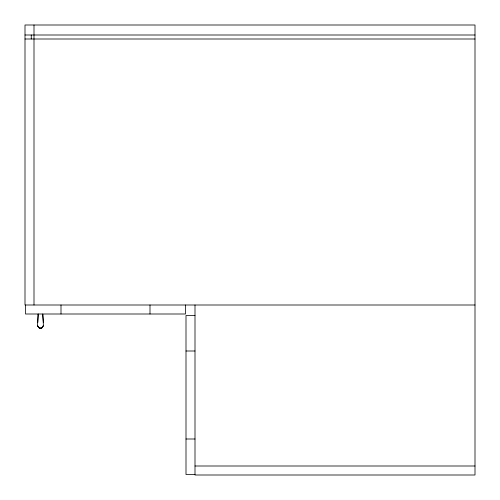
<?xml version="1.0" encoding="UTF-8"?>
<svg xmlns="http://www.w3.org/2000/svg" width="500" height="500" viewBox="0 0 500 500"><rect width="100%" height="100%" fill="white"/><g stroke="black" fill="none" stroke-linecap="round" stroke-linejoin="round"><path stroke-width="0.75" d="M43.412 322.488L42.744 314L43.412 325.675L41.675 328.075L39.331 328.075L37.513 325.669L38.188 313.95L37.763 322.456M43.412 325.675L41.681 328.075L40.506 328.25L39.331 328.075L37.513 325.631M43.412 325.631L41.681 328.031L40.506 328.2L39.331 328.031L37.763 326.281M25 35L475 35M25 39L475 39M475 305L25 305L25 25L475 25L475 475L195 475L195 305M195 315.5L186 315.5L186 474.5L195 474.5M186 351L195 351M186 439L195 439M195 466L475 466M185.5 305L185.5 314L25.5 314L25.5 305M150 305L150 314M61 305L61 314M34 25L34 305M31.25 35L31.25 39"/></g></svg>
